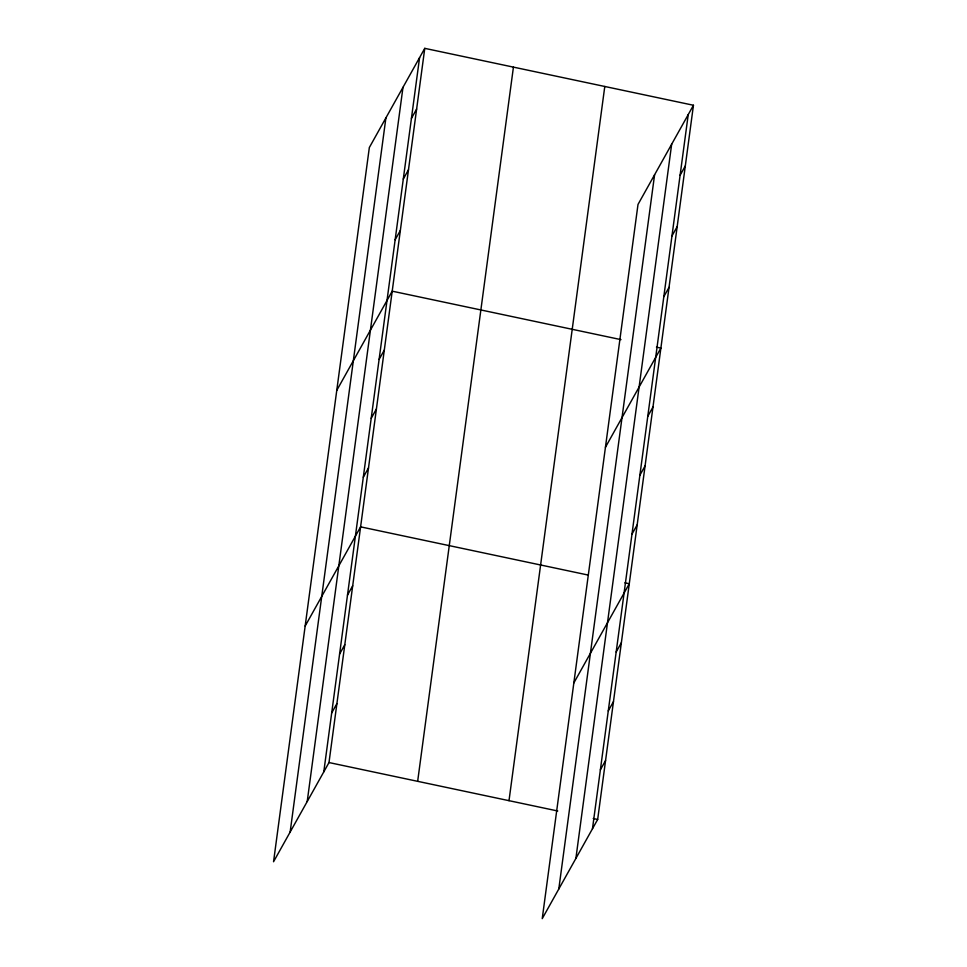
<?xml version="1.0" encoding="UTF-8"?>
<svg xmlns="http://www.w3.org/2000/svg" width="967" height="967" viewBox="0 0 967 967"><rect width="100%" height="100%" fill="white"/><g stroke="black" fill="none" stroke-linecap="round" stroke-linejoin="round"><path stroke-width="1.45" d="M290.136 832.079L385.906 117.877M307.216 801.522L402.985 87.32M323.788 771.859L419.569 57.657M424.767 48.35L369.334 147.54L273.552 861.742L328.998 762.552L424.767 48.35L693.448 105.258L597.666 819.46L542.233 918.65L638.002 204.448L693.448 105.258M417.659 781.324L513.429 67.134M509.005 800.676L604.786 86.474M558.805 888.987L654.586 174.785M575.885 858.43L671.666 144.228M592.469 828.767L688.238 114.565M411.422 118.361L416.632 109.053M403.287 179.076L408.485 169.769M395.14 239.78L400.35 230.472M336.77 390.378L392.203 291.176L620.983 339.635M379.1 359.41L384.31 350.102M371.207 418.324L376.405 409.017M363.302 477.251L368.5 467.943M305.161 626.06L360.606 526.858L587.9 575.002M347.491 595.092L352.701 585.784M339.598 654.018L344.796 644.711M331.693 712.933L336.891 703.625M680.103 175.269L685.301 165.961M671.956 235.972L677.166 226.665M663.821 296.688L669.019 287.38M605.439 447.274L660.884 348.084L656.448 347.141M647.781 416.318L652.979 407.01M639.876 475.232L645.074 465.925M631.971 534.159L637.18 524.851M573.83 682.968L629.275 583.766L624.839 582.835M616.172 652L621.37 642.692M608.267 710.914L613.477 701.607M600.362 769.841L605.572 760.533M328.998 762.552L557.766 810.999M593.23 818.517L597.666 819.46"/></g></svg>
